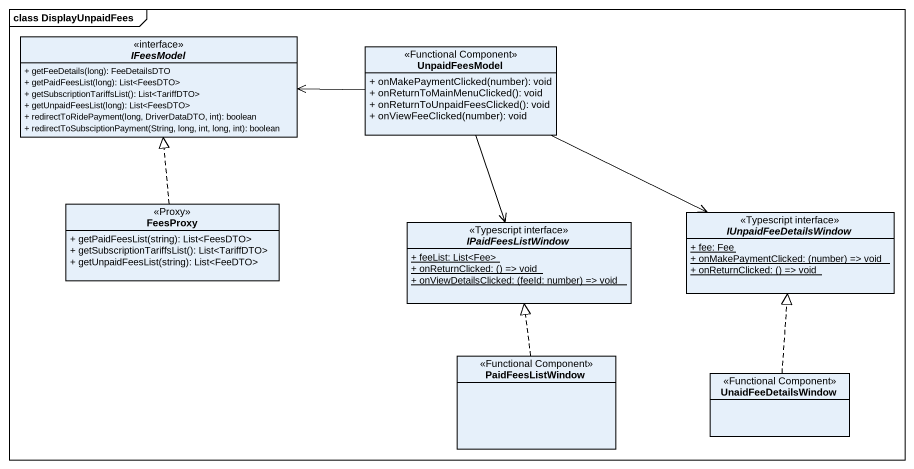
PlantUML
@startuml
mainframe class DisplayUnpaidFees
hide circle
hide empty members
skinparam classAttributeIconSize 0
interface IFeesModel {
  + getFeeDetails(long): FeeDetailsDTO
  + getPaidFeesList(long): List<FeesDTO>
  + getSubscriptionTariffsList(): List<TariffDTO>
  + getUnpaidFeesList(long): List<FeesDTO>
  + redirectToRidePayment(long, DriverDataDTO, int): boolean
  + redirectToSubsciptionPayment(String, long, int, long, int): boolean
}
class UnpaidFeesModel <<Functional Component>> {
  + onMakePaymentClicked(number): void
  + onReturnToMainMenuClicked(): void
  + onReturnToUnpaidFeesClicked(): void
  + onViewFeeClicked(number): void
}
class FeesProxy <<Proxy>> {
  + getPaidFeesList(string): List<FeesDTO>
  + getSubscriptionTariffsList(): List<TariffDTO>
  + getUnpaidFeesList(string): List<FeeDTO>
}
interface IPaidFeesListWindow <<Typescript interface>> {
  {static} + feeList: List<Fee>
  {static} {field} + onReturnClicked: () => void
  {static} {field} + onViewDetailsClicked: (feeId: number) => void
}
interface IUnpaidFeeDetailsWindow <<Typescript interface>> {
  {static} + fee: Fee
  {static} {field} + onMakePaymentClicked: (number) => void
  {static} {field} + onReturnClicked: () => void
}
class PaidFeesListWindow <<Functional Component>>
class UnaidFeeDetailsWindow <<Functional Component>>
UnpaidFeesModel -left-> IFeesModel
UnpaidFeesModel --> IPaidFeesListWindow
UnpaidFeesModel -right-> IUnpaidFeeDetailsWindow
FeesProxy .up.|> IFeesModel
PaidFeesListWindow .up.|> IPaidFeesListWindow
UnaidFeeDetailsWindow .up.|> IUnpaidFeeDetailsWindow
@enduml
